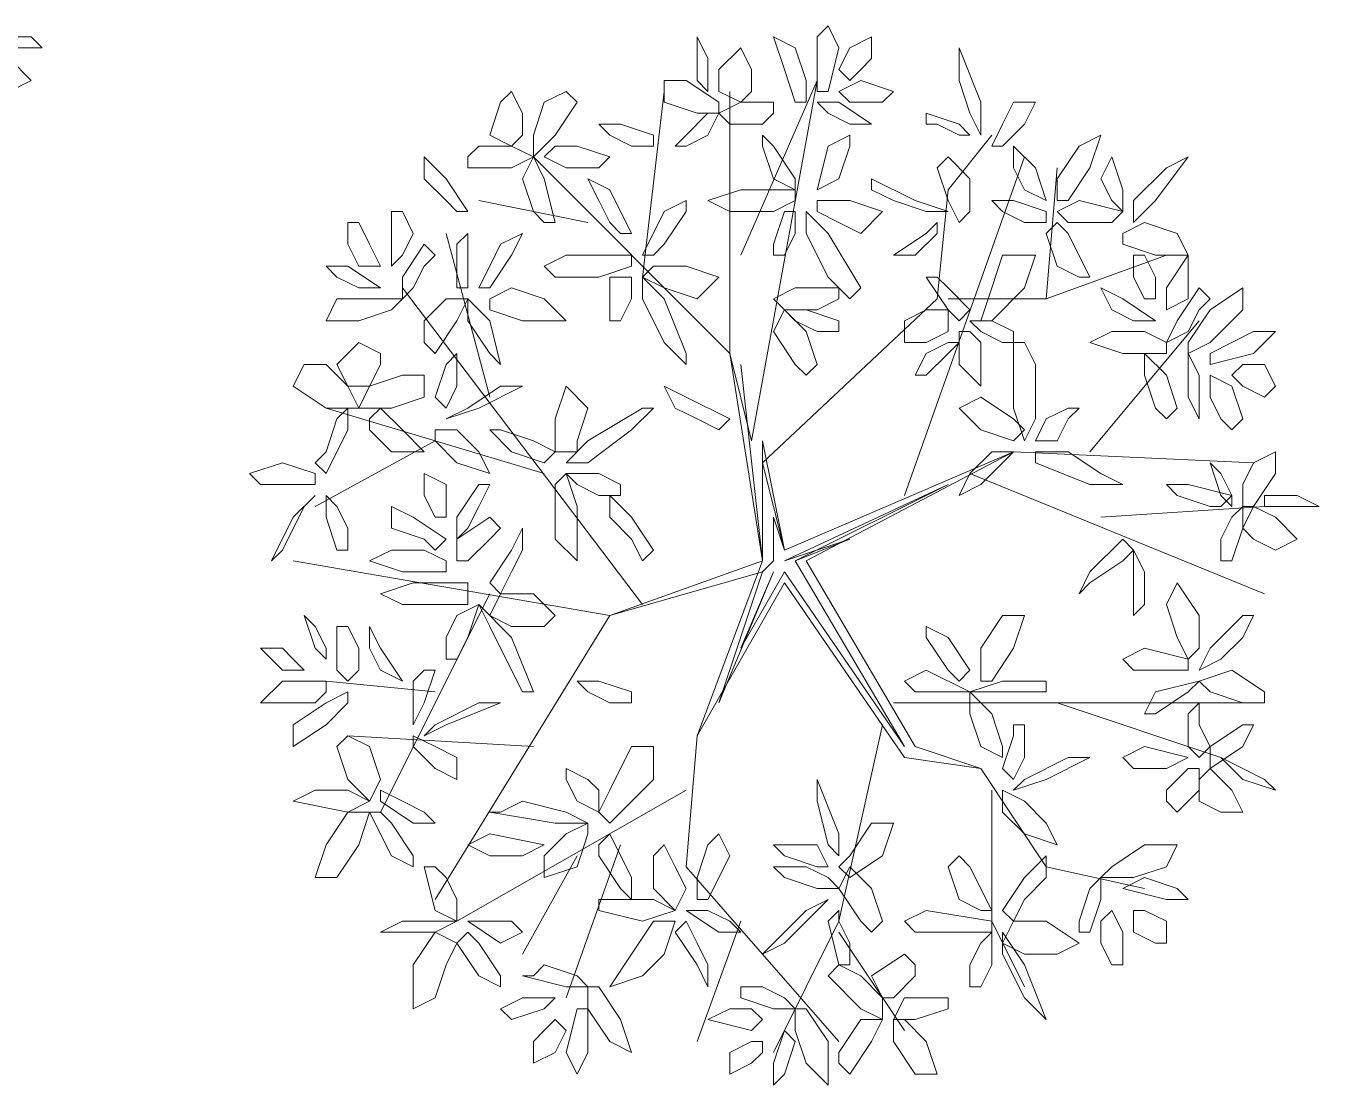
# Model space of a CAD drawing. Header units: millimetres. Extents: x 2529 to 2673, y 1639 to 1859.
# Drawn here: x 2558.829 to 2562.175, y 1703 to 1705.739 of the extents above; entities that cross this region are included whole.
import ezdxf

# ---------------------------------------------------------------- set-up
doc = ezdxf.new("R2010")
doc.units = ezdxf.units.MM
doc.layers.add('PDF_0', color=7, linetype='Continuous')

msp = doc.modelspace()

# ---------------------------------------------------------------- linework, layer by layer
at = {"layer": 'PDF_0', "lineweight": 9}
for points in [[(2560.8764, 1705.626), (2560.8764, 1705.7107), (2560.9047, 1705.739), (2560.9329, 1705.6825), (2560.9047, 1705.5695), (2560.8764, 1705.5695)], [(2558.7302, 1705.7107), (2558.7585, 1705.6825), (2558.8149, 1705.6825), (2558.8714, 1705.6825), (2558.8432, 1705.7107), (2558.7867, 1705.7107)], [(2560.594, 1705.5695), (2560.594, 1705.6543), (2560.5658, 1705.7107), (2560.5658, 1705.6825), (2560.5658, 1705.5978)], [(2560.8482, 1705.5413), (2560.82, 1705.5413), (2560.7917, 1705.626), (2560.7635, 1705.7107), (2560.82, 1705.6825), (2560.8482, 1705.5978)], [(2560.9612, 1705.5978), (2560.9329, 1705.626), (2560.9612, 1705.6825), (2561.0176, 1705.7107), (2561.0176, 1705.6543), (2560.9894, 1705.626)], [(2558.702, 1705.626), (2558.7302, 1705.6825), (2558.7867, 1705.6543), (2558.8432, 1705.5978), (2558.7867, 1705.5695), (2558.7302, 1705.5978)], [(2560.6788, 1705.5413), (2560.6223, 1705.5695), (2560.6223, 1705.626), (2560.6788, 1705.6825), (2560.707, 1705.626), (2560.707, 1705.5695)], [(2561.2436, 1705.5978), (2561.2436, 1705.6825), (2561.3, 1705.5413), (2561.3, 1705.4566), (2561.2718, 1705.5131)], [(2560.5658, 1705.5131), (2560.4811, 1705.5413), (2560.4811, 1705.5978), (2560.5376, 1705.5978), (2560.6223, 1705.5413), (2560.6223, 1705.5131)], [(2561.0459, 1705.5413), (2561.0741, 1705.5695), (2560.9894, 1705.5978), (2560.9329, 1705.5695), (2560.9612, 1705.5413)], [(2560.114, 1705.5131), (2560.114, 1705.4566), (2560.0857, 1705.4283), (2560.0292, 1705.4566), (2560.0575, 1705.5413), (2560.0857, 1705.5695)], [(2560.2269, 1705.5695), (2560.2552, 1705.5413), (2560.1987, 1705.4566), (2560.1422, 1705.4001), (2560.1422, 1705.4566), (2560.1704, 1705.5413)], [(2560.7352, 1705.4848), (2560.6505, 1705.4848), (2560.6223, 1705.5131), (2560.6788, 1705.5413), (2560.7635, 1705.5413), (2560.7635, 1705.5131)], [(2560.9612, 1705.4848), (2561.0176, 1705.4848), (2560.9329, 1705.5413), (2560.8764, 1705.5413), (2560.9047, 1705.5131)], [(2561.3283, 1705.4283), (2561.3565, 1705.4283), (2561.413, 1705.4848), (2561.4412, 1705.5413), (2561.3848, 1705.5413), (2561.3565, 1705.4848)], [(2560.5376, 1705.4566), (2560.594, 1705.5131), (2560.6223, 1705.5131), (2560.594, 1705.4566), (2560.5376, 1705.4283), (2560.5093, 1705.4283)], [(2561.1871, 1705.4848), (2561.2436, 1705.4566), (2561.2718, 1705.4566), (2561.2436, 1705.4848), (2561.1588, 1705.5131), (2561.1588, 1705.4848)], [(2560.3964, 1705.4283), (2560.3399, 1705.4566), (2560.3116, 1705.4848), (2560.3681, 1705.4848), (2560.4528, 1705.4566), (2560.4528, 1705.4283)], [(2560.001, 1705.4283), (2560.0857, 1705.4283), (2560.1422, 1705.4001), (2560.0857, 1705.3719), (2559.9728, 1705.3719), (2559.9728, 1705.4001)], [(2560.1704, 1705.4001), (2560.1987, 1705.4283), (2560.2552, 1705.4283), (2560.3399, 1705.4001), (2560.3116, 1705.3719), (2560.2269, 1705.3719)], [(2560.7635, 1705.3436), (2560.7352, 1705.4283), (2560.7352, 1705.4566), (2560.7635, 1705.4283), (2560.82, 1705.3436), (2560.82, 1705.3154)], [(2560.9329, 1705.3436), (2560.8764, 1705.3154), (2560.9047, 1705.4283), (2560.9612, 1705.4566), (2560.9612, 1705.4283)], [(2561.413, 1705.3154), (2561.4695, 1705.2871), (2561.4412, 1705.3719), (2561.3848, 1705.4283), (2561.3848, 1705.3719)], [(2561.4977, 1705.2871), (2561.5259, 1705.2871), (2561.5824, 1705.3719), (2561.6107, 1705.4566), (2561.5542, 1705.4283), (2561.4977, 1705.3436)], [(2559.9163, 1705.2871), (2559.8598, 1705.3436), (2559.8598, 1705.4001), (2559.9163, 1705.3436), (2559.9728, 1705.2589), (2559.9445, 1705.2589)], [(2560.1422, 1705.2589), (2560.114, 1705.3436), (2560.1422, 1705.4001), (2560.1704, 1705.3436), (2560.1987, 1705.2307), (2560.1704, 1705.2307)], [(2561.2436, 1705.2307), (2561.2718, 1705.2589), (2561.2718, 1705.3436), (2561.2153, 1705.4001), (2561.1871, 1705.3719), (2561.2153, 1705.2871)], [(2561.6107, 1705.3436), (2561.6389, 1705.4001), (2561.6671, 1705.3154), (2561.6671, 1705.2589), (2561.6389, 1705.2871)], [(2561.7801, 1705.3719), (2561.8366, 1705.4001), (2561.7519, 1705.2871), (2561.6954, 1705.2307), (2561.6954, 1705.2871)], [(2560.3399, 1705.2307), (2560.3116, 1705.2871), (2560.2834, 1705.3436), (2560.3399, 1705.3154), (2560.3964, 1705.2024), (2560.3681, 1705.2024)], [(2561.0741, 1705.2871), (2561.1588, 1705.2589), (2561.2153, 1705.2589), (2561.1306, 1705.2871), (2561.0176, 1705.3436), (2561.0176, 1705.3154)], [(2560.7635, 1705.2589), (2560.6505, 1705.2589), (2560.594, 1705.2871), (2560.6788, 1705.3154), (2560.82, 1705.3154), (2560.82, 1705.2871)], [(2559.8316, 1705.2024), (2559.8033, 1705.1459), (2559.7751, 1705.1177), (2559.7751, 1705.1742), (2559.7751, 1705.2589), (2559.8033, 1705.2589)], [(2560.4811, 1705.1742), (2560.5376, 1705.2589), (2560.5376, 1705.2871), (2560.4811, 1705.2589), (2560.4246, 1705.1459), (2560.4528, 1705.1459)], [(2560.7635, 1705.1459), (2560.7917, 1705.1459), (2560.82, 1705.2024), (2560.82, 1705.2589), (2560.7917, 1705.2589), (2560.7635, 1705.1742)], [(2560.9047, 1705.0895), (2560.8482, 1705.2024), (2560.8482, 1705.2589), (2560.9047, 1705.2024), (2560.9894, 1705.0612), (2560.9612, 1705.033)], [(2560.8764, 1705.2589), (2560.8764, 1705.2871), (2560.9612, 1705.2871), (2561.0459, 1705.2589), (2560.9894, 1705.2024), (2560.9329, 1705.2307)], [(2561.413, 1705.2307), (2561.3565, 1705.2589), (2561.3283, 1705.2871), (2561.3848, 1705.2871), (2561.4695, 1705.2589), (2561.4695, 1705.2307)], [(2561.6389, 1705.2307), (2561.6671, 1705.2589), (2561.5542, 1705.2871), (2561.4977, 1705.2589), (2561.5259, 1705.2307)], [(2559.7469, 1705.1177), (2559.6904, 1705.1177), (2559.6621, 1705.1742), (2559.6621, 1705.2307), (2559.6904, 1705.2307), (2559.7186, 1705.1742)], [(2561.1306, 1705.1459), (2561.0741, 1705.1459), (2561.1588, 1705.2024), (2561.1871, 1705.2307), (2561.1871, 1705.2024)], [(2561.4977, 1705.1177), (2561.4695, 1705.2024), (2561.4977, 1705.2307), (2561.5259, 1705.2024), (2561.5824, 1705.0895), (2561.5542, 1705.0895)], [(2561.6671, 1705.2024), (2561.6671, 1705.1742), (2561.7519, 1705.1459), (2561.8366, 1705.1459), (2561.8083, 1705.2024), (2561.7236, 1705.2307)], [(2559.9445, 1705.0895), (2559.9445, 1705.1742), (2559.9728, 1705.2024), (2559.9728, 1705.1459), (2559.9728, 1705.0612), (2559.9445, 1705.0612)], [(2560.0292, 1705.1177), (2560.0575, 1705.1742), (2560.114, 1705.2024), (2560.0857, 1705.1459), (2560.0292, 1705.0612), (2560.001, 1705.0612)], [(2559.8598, 1705.1177), (2559.8316, 1705.0612), (2559.8033, 1705.033), (2559.8033, 1705.0895), (2559.8598, 1705.1742), (2559.8881, 1705.1459)], [(2560.3116, 1705.0895), (2560.1987, 1705.0895), (2560.1704, 1705.1177), (2560.2269, 1705.1459), (2560.3964, 1705.1459), (2560.3964, 1705.1177)], [(2561.3, 1704.9765), (2561.3283, 1704.9765), (2561.413, 1705.0612), (2561.4412, 1705.1459), (2561.3565, 1705.1459), (2561.3283, 1705.0612)], [(2561.7519, 1705.033), (2561.7236, 1705.033), (2561.6954, 1705.0895), (2561.6954, 1705.1459), (2561.7236, 1705.1459), (2561.7519, 1705.0895)], [(2561.8366, 1705.0895), (2561.8366, 1705.1459), (2561.7801, 1705.0612), (2561.7801, 1705.0048), (2561.8366, 1705.033)], [(2559.6904, 1705.0612), (2559.7469, 1705.0612), (2559.6621, 1705.1177), (2559.6057, 1705.1177), (2559.6339, 1705.0895)], [(2560.4246, 1705.0895), (2560.4528, 1705.1177), (2560.5376, 1705.1177), (2560.6223, 1705.0895), (2560.5658, 1705.033), (2560.4811, 1705.0612)], [(2560.0292, 1705.033), (2560.0292, 1705.0048), (2560.114, 1704.9765), (2560.2269, 1704.9765), (2560.1704, 1705.033), (2560.0857, 1705.0612)], [(2560.3399, 1704.9765), (2560.3681, 1704.9765), (2560.3964, 1705.033), (2560.3964, 1705.0895), (2560.3399, 1705.0895), (2560.3399, 1705.0048)], [(2560.4811, 1704.92), (2560.4246, 1705.033), (2560.4246, 1705.0895), (2560.4811, 1705.033), (2560.5376, 1704.8918), (2560.5376, 1704.8636)], [(2560.8764, 1705.0048), (2560.7917, 1705.0048), (2560.7635, 1705.033), (2560.82, 1705.0612), (2560.9329, 1705.0612), (2560.9329, 1705.033)], [(2561.2153, 1705.0612), (2561.2718, 1705.0048), (2561.2436, 1704.9765), (2561.2153, 1705.0048), (2561.1588, 1705.0895), (2561.1871, 1705.0895)], [(2561.6954, 1704.9765), (2561.7519, 1704.9765), (2561.6671, 1705.033), (2561.6107, 1705.0612), (2561.6389, 1705.0048)], [(2561.8648, 1705.0048), (2561.8366, 1704.9483), (2561.7801, 1704.92), (2561.8083, 1704.9765), (2561.8648, 1705.0612), (2561.8931, 1705.033)], [(2561.8366, 1704.8918), (2561.8366, 1704.92), (2561.8931, 1705.0048), (2561.9778, 1705.0612), (2561.9778, 1705.0048), (2561.8931, 1704.92)], [(2559.8033, 1705.033), (2559.7751, 1705.0048), (2559.6904, 1704.9765), (2559.6057, 1704.9765), (2559.6339, 1705.033), (2559.7186, 1705.033)], [(2559.8598, 1704.9765), (2559.9163, 1705.033), (2559.9728, 1705.033), (2559.9445, 1704.9765), (2559.8881, 1704.8918), (2559.8598, 1704.92)], [(2560.0292, 1704.8918), (2560.0575, 1704.8636), (2560.0292, 1704.9765), (2559.9728, 1705.033), (2559.9728, 1704.9765)], [(2560.82, 1704.8636), (2560.7635, 1704.9483), (2560.7917, 1705.0048), (2560.8482, 1704.9483), (2560.8764, 1704.8636), (2560.8482, 1704.8353)], [(2560.8764, 1704.9483), (2560.82, 1704.9765), (2560.7917, 1705.0048), (2560.8482, 1705.0048), (2560.9329, 1704.9765), (2560.9329, 1704.9483)], [(2561.2153, 1705.0048), (2561.2153, 1704.9483), (2561.1588, 1704.92), (2561.1024, 1704.92), (2561.1024, 1704.9765), (2561.1588, 1705.0048)], [(2561.3565, 1704.92), (2561.3, 1704.9483), (2561.2718, 1704.9765), (2561.3283, 1704.9765), (2561.3848, 1704.9483), (2561.3848, 1704.92)], [(2561.3, 1704.92), (2561.3, 1704.8636), (2561.3, 1704.8071), (2561.2436, 1704.8636), (2561.2436, 1704.9483), (2561.2718, 1704.9483)], [(2561.7801, 1704.92), (2561.7801, 1704.8918), (2561.6671, 1704.8918), (2561.5824, 1704.92), (2561.6389, 1704.9483), (2561.7236, 1704.9483)], [(2561.9495, 1704.92), (2562.006, 1704.9483), (2562.0625, 1704.9483), (2562.006, 1704.8918), (2561.8931, 1704.8636), (2561.8931, 1704.8918)], [(2559.7469, 1704.8636), (2559.7186, 1704.8071), (2559.6621, 1704.8071), (2559.6339, 1704.8636), (2559.6904, 1704.92), (2559.7469, 1704.8918)], [(2559.9163, 1704.8636), (2559.9445, 1704.8918), (2559.9445, 1704.8071), (2559.9163, 1704.7506), (2559.8881, 1704.7788)], [(2561.2436, 1704.92), (2561.2153, 1704.92), (2561.1588, 1704.8918), (2561.1306, 1704.8353), (2561.1588, 1704.8353), (2561.2153, 1704.8918)], [(2561.4412, 1704.8636), (2561.4412, 1704.7224), (2561.413, 1704.6659), (2561.3848, 1704.7506), (2561.3848, 1704.92), (2561.413, 1704.92)], [(2561.7519, 1704.7506), (2561.7236, 1704.8353), (2561.7236, 1704.8918), (2561.7801, 1704.8353), (2561.8083, 1704.7506), (2561.7801, 1704.7224)], [(2561.8366, 1704.7788), (2561.8366, 1704.8636), (2561.8366, 1704.8918), (2561.8648, 1704.8353), (2561.8648, 1704.7506), (2561.8648, 1704.7224)], [(2559.6057, 1704.8636), (2559.6621, 1704.8071), (2559.6904, 1704.7506), (2559.6057, 1704.7506), (2559.5209, 1704.8071), (2559.5492, 1704.8636)], [(2561.9495, 1704.8353), (2561.9778, 1704.8636), (2562.0343, 1704.8636), (2562.0625, 1704.8071), (2562.0343, 1704.7788), (2561.9778, 1704.8071)], [(2559.8598, 1704.8353), (2559.8598, 1704.7788), (2559.7751, 1704.7506), (2559.6904, 1704.7506), (2559.7186, 1704.8071), (2559.8033, 1704.8353)], [(2561.9213, 1704.7224), (2561.8931, 1704.7788), (2561.8931, 1704.8353), (2561.9495, 1704.8071), (2561.9778, 1704.7224), (2561.9495, 1704.6941)], [(2560.0575, 1704.8071), (2560.114, 1704.8071), (2560.001, 1704.7506), (2559.9163, 1704.7224), (2559.9728, 1704.7506)], [(2560.2552, 1704.6376), (2560.1987, 1704.6376), (2560.1987, 1704.7224), (2560.2269, 1704.8071), (2560.2834, 1704.7506), (2560.2552, 1704.6659)], [(2560.5658, 1704.7224), (2560.5093, 1704.7506), (2560.4811, 1704.8071), (2560.5376, 1704.7788), (2560.6505, 1704.7224), (2560.6223, 1704.6941)], [(2561.413, 1704.6941), (2561.3848, 1704.6659), (2561.3, 1704.6941), (2561.2436, 1704.7506), (2561.3, 1704.7788), (2561.3848, 1704.7224)], [(2559.6057, 1704.6376), (2559.6339, 1704.7224), (2559.6621, 1704.7506), (2559.6621, 1704.6941), (2559.6057, 1704.5812), (2559.5774, 1704.6094)], [(2559.7186, 1704.7224), (2559.7469, 1704.7506), (2559.8033, 1704.6941), (2559.8598, 1704.6376), (2559.7751, 1704.6376), (2559.7186, 1704.6941)], [(2560.3964, 1704.6941), (2560.2834, 1704.6094), (2560.2269, 1704.6094), (2560.2834, 1704.6659), (2560.4246, 1704.7506), (2560.4528, 1704.7506)], [(2561.5542, 1704.7506), (2561.5259, 1704.7506), (2561.4695, 1704.7224), (2561.4412, 1704.6659), (2561.4977, 1704.6659), (2561.5259, 1704.7224)], [(2559.8881, 1704.6941), (2559.8881, 1704.6659), (2559.9445, 1704.6094), (2560.0292, 1704.5812), (2560.001, 1704.6376), (2559.9445, 1704.6941)], [(2560.1422, 1704.6659), (2560.0575, 1704.6941), (2560.0292, 1704.6941), (2560.0857, 1704.6376), (2560.1704, 1704.6094), (2560.1987, 1704.6376)], [(2561.3283, 1704.6376), (2561.3848, 1704.6376), (2561.3, 1704.5529), (2561.2436, 1704.5247), (2561.2718, 1704.5812)], [(2561.5259, 1704.6376), (2561.6107, 1704.5812), (2561.6671, 1704.5529), (2561.5824, 1704.5529), (2561.4412, 1704.6094), (2561.4412, 1704.6376)], [(2561.9778, 1704.5529), (2562.006, 1704.6094), (2562.0625, 1704.6376), (2562.0625, 1704.5812), (2562.006, 1704.4964), (2561.9778, 1704.4964)], [(2559.5774, 1704.5529), (2559.5774, 1704.5812), (2559.4927, 1704.6094), (2559.408, 1704.5812), (2559.4362, 1704.5529), (2559.5209, 1704.5529)], [(2561.9213, 1704.5812), (2561.8931, 1704.6094), (2561.9213, 1704.5247), (2561.9495, 1704.4964), (2561.9495, 1704.5247)], [(2559.9163, 1704.4682), (2559.8881, 1704.4682), (2559.8598, 1704.5247), (2559.8598, 1704.5812), (2559.9163, 1704.5529), (2559.9163, 1704.4964)], [(2560.2552, 1704.4964), (2560.2552, 1704.3835), (2560.2552, 1704.3552), (2560.1987, 1704.4117), (2560.1987, 1704.5529), (2560.2269, 1704.5812)], [(2560.3681, 1704.5247), (2560.3681, 1704.5529), (2560.3116, 1704.5812), (2560.2269, 1704.5812), (2560.2552, 1704.5529), (2560.3116, 1704.5247)], [(2559.4927, 1704.3835), (2559.4645, 1704.3552), (2559.5209, 1704.4682), (2559.5774, 1704.5247), (2559.5492, 1704.4964)], [(2559.6621, 1704.44), (2559.6339, 1704.4964), (2559.6057, 1704.5247), (2559.6057, 1704.4682), (2559.6339, 1704.3835), (2559.6621, 1704.3835)], [(2560.001, 1704.4964), (2559.9728, 1704.44), (2559.9445, 1704.4117), (2559.9445, 1704.4682), (2560.001, 1704.5529), (2560.0292, 1704.5529)], [(2560.3964, 1704.4117), (2560.3399, 1704.4682), (2560.3399, 1704.5247), (2560.3964, 1704.4682), (2560.4528, 1704.3835), (2560.4246, 1704.3552)], [(2561.8931, 1704.4964), (2561.8083, 1704.5247), (2561.7801, 1704.5529), (2561.8366, 1704.5529), (2561.9495, 1704.5247), (2561.9213, 1704.4964)], [(2562.0343, 1704.5247), (2562.0343, 1704.4964), (2562.0907, 1704.4964), (2562.1755, 1704.4964), (2562.119, 1704.5247), (2562.0625, 1704.5247)], [(2559.8598, 1704.4117), (2559.7751, 1704.44), (2559.7751, 1704.4964), (2559.8316, 1704.4682), (2559.9163, 1704.4117), (2559.8881, 1704.3835)], [(2561.9213, 1704.4117), (2561.9495, 1704.4682), (2561.9778, 1704.4964), (2561.9778, 1704.44), (2561.9495, 1704.3552), (2561.9213, 1704.3552)], [(2561.9778, 1704.44), (2562.006, 1704.4964), (2562.0625, 1704.4682), (2562.119, 1704.4117), (2562.0625, 1704.3835), (2562.006, 1704.4117)], [(2560.0292, 1704.4117), (2559.9728, 1704.3552), (2559.9445, 1704.3552), (2559.9445, 1704.4117), (2560.0292, 1704.4682), (2560.0575, 1704.44)], [(2560.0857, 1704.327), (2560.114, 1704.3835), (2560.114, 1704.44), (2560.0857, 1704.3835), (2560.0292, 1704.2988), (2560.0575, 1704.2705)], [(2561.6671, 1704.3552), (2561.5824, 1704.2988), (2561.5542, 1704.2705), (2561.5824, 1704.327), (2561.6671, 1704.4117), (2561.6954, 1704.3835)], [(2559.9163, 1704.3552), (2559.9163, 1704.327), (2559.8033, 1704.327), (2559.7186, 1704.3552), (2559.7751, 1704.3835), (2559.8598, 1704.3835)], [(2561.7236, 1704.327), (2561.6954, 1704.3835), (2561.6954, 1704.2705), (2561.6954, 1704.214), (2561.7236, 1704.2423)], [(2559.9163, 1704.2423), (2559.8033, 1704.2423), (2559.7469, 1704.2705), (2559.8316, 1704.2988), (2559.9728, 1704.2988), (2559.9728, 1704.2423)], [(2561.8366, 1704.1011), (2561.8648, 1704.1293), (2561.8648, 1704.214), (2561.8083, 1704.2988), (2561.7801, 1704.2423), (2561.8083, 1704.1576)], [(2560.0292, 1704.214), (2560.0575, 1704.2705), (2560.1422, 1704.2705), (2560.1987, 1704.214), (2560.1704, 1704.1858), (2560.0857, 1704.1858)], [(2559.9163, 1704.1011), (2559.9445, 1704.1011), (2559.9728, 1704.1576), (2560.001, 1704.2423), (2559.9445, 1704.214), (2559.9163, 1704.1576)], [(2560.0857, 1704.0728), (2560.0292, 1704.1858), (2560.001, 1704.2423), (2560.0857, 1704.1576), (2560.1422, 1704.0164), (2560.114, 1704.0164)], [(2559.5774, 1704.1858), (2559.5492, 1704.214), (2559.5774, 1704.1293), (2559.6057, 1704.1011), (2559.6057, 1704.1293)], [(2561.3, 1704.0446), (2561.3283, 1704.0446), (2561.3848, 1704.1293), (2561.413, 1704.214), (2561.3565, 1704.214), (2561.3, 1704.1293)], [(2561.9778, 1704.1576), (2561.9213, 1704.1011), (2561.8648, 1704.0728), (2561.8931, 1704.1293), (2561.9778, 1704.214), (2562.006, 1704.214)], [(2559.6904, 1704.1293), (2559.6904, 1704.0728), (2559.6621, 1704.0446), (2559.6339, 1704.0728), (2559.6339, 1704.1858), (2559.6621, 1704.1858)], [(2559.7469, 1704.0728), (2559.8033, 1704.0446), (2559.7469, 1704.1293), (2559.7186, 1704.1858), (2559.7186, 1704.1293)], [(2561.2153, 1704.0728), (2561.1588, 1704.1576), (2561.1588, 1704.1858), (2561.2153, 1704.1576), (2561.2718, 1704.0728), (2561.2436, 1704.0446)], [(2559.5492, 1704.0728), (2559.5209, 1704.0728), (2559.4927, 1704.0728), (2559.4362, 1704.1293), (2559.4927, 1704.1293), (2559.5209, 1704.1011)], [(2561.7801, 1704.0728), (2561.6954, 1704.0728), (2561.6671, 1704.1011), (2561.7236, 1704.1293), (2561.8366, 1704.1011), (2561.8366, 1704.0728)], [(2559.8316, 1704.0446), (2559.8316, 1703.9599), (2559.8316, 1703.9316), (2559.8598, 1703.9881), (2559.8881, 1704.0728), (2559.8598, 1704.0728)], [(2561.2153, 1704.0164), (2561.2718, 1704.0164), (2561.1588, 1704.0728), (2561.1024, 1704.0446), (2561.1306, 1704.0164)], [(2561.9778, 1703.9881), (2561.8931, 1704.0164), (2561.8648, 1704.0446), (2561.9495, 1704.0728), (2562.0343, 1704.0164), (2562.0343, 1703.9881)], [(2559.5774, 1703.9881), (2559.4927, 1703.9881), (2559.4362, 1703.9881), (2559.4927, 1704.0446), (2559.6057, 1704.0446), (2559.6057, 1704.0164)], [(2560.3399, 1703.9881), (2560.2834, 1704.0164), (2560.2552, 1704.0446), (2560.3116, 1704.0446), (2560.3964, 1704.0164), (2560.3964, 1703.9881)], [(2561.413, 1704.0164), (2561.3283, 1704.0164), (2561.2718, 1704.0164), (2561.3565, 1704.0446), (2561.4695, 1704.0446), (2561.4695, 1704.0164)], [(2561.8366, 1704.0164), (2561.8648, 1704.0446), (2561.7519, 1704.0164), (2561.7236, 1703.9599), (2561.7519, 1703.9599)], [(2559.6621, 1704.0164), (2559.6621, 1703.9881), (2559.6057, 1703.9316), (2559.5209, 1703.8752), (2559.5209, 1703.9316), (2559.6057, 1703.9881)], [(2560.001, 1703.9881), (2560.0575, 1703.9881), (2559.9163, 1703.9316), (2559.8598, 1703.9034), (2559.8881, 1703.9316)], [(2561.3, 1703.8752), (2561.2718, 1703.9599), (2561.2718, 1704.0164), (2561.3283, 1703.9599), (2561.3565, 1703.8752), (2561.3565, 1703.8469)], [(2561.8648, 1703.9316), (2561.8931, 1703.8752), (2561.8648, 1703.8469), (2561.8366, 1703.8752), (2561.8366, 1703.9599), (2561.8648, 1703.9881)], [(2561.3848, 1703.9034), (2561.3565, 1703.8187), (2561.3848, 1703.7904), (2561.413, 1703.8469), (2561.413, 1703.9316), (2561.3848, 1703.9316)], [(2561.8931, 1703.8752), (2561.9778, 1703.9316), (2562.006, 1703.9316), (2561.9778, 1703.8752), (2561.8931, 1703.8187), (2561.8931, 1703.8469)], [(2559.7186, 1703.8752), (2559.7469, 1703.7904), (2559.7186, 1703.734), (2559.6621, 1703.7904), (2559.6339, 1703.8752), (2559.6621, 1703.9034)], [(2559.8316, 1703.9034), (2559.8316, 1703.8752), (2559.8881, 1703.8187), (2559.9445, 1703.7904), (2559.9445, 1703.8469), (2559.8881, 1703.8752)], [(2560.3399, 1703.7622), (2560.3964, 1703.8752), (2560.4528, 1703.8752), (2560.4528, 1703.7904), (2560.3399, 1703.6775), (2560.3116, 1703.7057)], [(2561.7801, 1703.8187), (2561.8366, 1703.8469), (2561.7236, 1703.8752), (2561.6671, 1703.8469), (2561.6954, 1703.8187)], [(2561.5259, 1703.8469), (2561.5824, 1703.8469), (2561.4695, 1703.7904), (2561.3848, 1703.7622), (2561.413, 1703.7904)], [(2561.9213, 1703.8469), (2561.9495, 1703.8187), (2561.9778, 1703.7904), (2562.0625, 1703.7622), (2562.0343, 1703.7904), (2561.9778, 1703.8187)], [(2560.2269, 1703.8187), (2560.2269, 1703.7904), (2560.2552, 1703.734), (2560.3116, 1703.7057), (2560.3116, 1703.7622), (2560.2834, 1703.7904)], [(2560.8764, 1703.734), (2560.8764, 1703.7904), (2560.9329, 1703.6492), (2560.9329, 1703.5928), (2560.9047, 1703.621)], [(2561.7801, 1703.7622), (2561.8366, 1703.8187), (2561.8648, 1703.8187), (2561.8648, 1703.7622), (2561.8083, 1703.7057), (2561.7801, 1703.734)], [(2561.8648, 1703.7904), (2561.8931, 1703.8187), (2561.9495, 1703.7622), (2561.9778, 1703.7057), (2561.9213, 1703.7057), (2561.8648, 1703.734)], [(2559.5774, 1703.7622), (2559.5209, 1703.734), (2559.6621, 1703.7057), (2559.7186, 1703.734), (2559.6621, 1703.7622)], [(2559.8033, 1703.734), (2559.8598, 1703.7057), (2559.8881, 1703.6775), (2559.8316, 1703.6775), (2559.7469, 1703.734), (2559.7469, 1703.7622)], [(2561.3565, 1703.7622), (2561.3565, 1703.7057), (2561.413, 1703.6492), (2561.4977, 1703.621), (2561.4695, 1703.6775), (2561.413, 1703.734)], [(2560.114, 1703.734), (2560.2269, 1703.7057), (2560.2834, 1703.6775), (2560.1987, 1703.6775), (2560.0292, 1703.7057), (2560.0575, 1703.7057)], [(2559.7186, 1703.7057), (2559.6621, 1703.7057), (2559.6057, 1703.621), (2559.5774, 1703.5363), (2559.6339, 1703.5363), (2559.6904, 1703.621)], [(2559.7751, 1703.6775), (2559.8316, 1703.5928), (2559.8316, 1703.5645), (2559.7751, 1703.5928), (2559.7186, 1703.7057), (2559.7469, 1703.7057)], [(2560.2834, 1703.6775), (2560.2834, 1703.6492), (2560.2552, 1703.5645), (2560.1704, 1703.5363), (2560.1704, 1703.5928), (2560.2269, 1703.6492)], [(2560.9329, 1703.5645), (2560.9612, 1703.5363), (2561.0459, 1703.5928), (2561.0741, 1703.6775), (2561.0176, 1703.6775), (2560.9612, 1703.5928)], [(2560.114, 1703.5928), (2560.1704, 1703.621), (2560.0292, 1703.6492), (2559.9728, 1703.621), (2560.0292, 1703.5928)], [(2560.3116, 1703.5928), (2560.3681, 1703.508), (2560.3964, 1703.4798), (2560.3964, 1703.5363), (2560.3399, 1703.6492), (2560.3116, 1703.621)], [(2560.5093, 1703.5645), (2560.5376, 1703.508), (2560.5093, 1703.4516), (2560.4528, 1703.508), (2560.4528, 1703.5928), (2560.4811, 1703.621)], [(2560.5658, 1703.5363), (2560.594, 1703.621), (2560.6223, 1703.6492), (2560.6505, 1703.5928), (2560.594, 1703.4798), (2560.5658, 1703.4798)], [(2560.7917, 1703.5928), (2560.7635, 1703.621), (2560.8764, 1703.621), (2560.9047, 1703.5645), (2560.8764, 1703.5645)], [(2561.6107, 1703.5363), (2561.6389, 1703.5645), (2561.7236, 1703.621), (2561.8083, 1703.621), (2561.7801, 1703.5645), (2561.6954, 1703.5363)], [(2561.2436, 1703.4798), (2561.2153, 1703.5645), (2561.2436, 1703.5928), (2561.2718, 1703.5645), (2561.3283, 1703.4516), (2561.3, 1703.4516)], [(2561.413, 1703.4798), (2561.4695, 1703.5363), (2561.4695, 1703.5928), (2561.413, 1703.5363), (2561.3565, 1703.4516), (2561.3848, 1703.4233)], [(2559.9163, 1703.5363), (2559.9445, 1703.4798), (2559.9445, 1703.4233), (2559.8881, 1703.4516), (2559.8598, 1703.5645), (2559.8881, 1703.5645)], [(2560.9329, 1703.508), (2560.9047, 1703.5363), (2560.8482, 1703.5645), (2560.7635, 1703.5645), (2560.7917, 1703.5363), (2560.8764, 1703.508)], [(2560.9894, 1703.4233), (2560.9329, 1703.508), (2560.9612, 1703.5645), (2561.0176, 1703.508), (2561.0459, 1703.4233), (2561.0176, 1703.3951)], [(2561.5542, 1703.4233), (2561.5824, 1703.508), (2561.6107, 1703.5363), (2561.6107, 1703.4798), (2561.5824, 1703.3951), (2561.5542, 1703.3951)], [(2561.7236, 1703.5363), (2561.6671, 1703.508), (2561.7801, 1703.4798), (2561.8366, 1703.4798), (2561.8083, 1703.508)], [(2560.3681, 1703.4798), (2560.4528, 1703.4798), (2560.5093, 1703.4516), (2560.4246, 1703.4233), (2560.3116, 1703.4516), (2560.3116, 1703.4798)], [(2560.594, 1703.4516), (2560.5376, 1703.4516), (2560.6223, 1703.3951), (2560.6788, 1703.3951), (2560.6505, 1703.4233)], [(2560.7917, 1703.3669), (2560.7352, 1703.3386), (2560.8482, 1703.4516), (2560.9047, 1703.4798), (2560.8764, 1703.4516)], [(2560.9612, 1703.3669), (2560.9329, 1703.4233), (2560.9329, 1703.4516), (2560.9047, 1703.4233), (2560.9329, 1703.3104), (2560.9612, 1703.3104)], [(2561.2436, 1703.3951), (2561.1306, 1703.3951), (2561.1024, 1703.4233), (2561.1588, 1703.4516), (2561.3283, 1703.4233), (2561.3283, 1703.3951)], [(2561.6107, 1703.3669), (2561.6107, 1703.4233), (2561.6389, 1703.4516), (2561.6671, 1703.3951), (2561.6671, 1703.3104), (2561.6389, 1703.3104)], [(2561.6954, 1703.4516), (2561.7236, 1703.4516), (2561.7801, 1703.4233), (2561.7801, 1703.3669), (2561.7519, 1703.3669), (2561.6954, 1703.3951)], [(2559.8033, 1703.4233), (2559.7469, 1703.3951), (2559.8881, 1703.3951), (2559.9445, 1703.4233), (2559.8881, 1703.4233)], [(2560.001, 1703.4233), (2559.9728, 1703.4233), (2560.0575, 1703.3669), (2560.114, 1703.3951), (2560.0857, 1703.4233)], [(2560.5093, 1703.4233), (2560.4528, 1703.4233), (2560.3964, 1703.3386), (2560.3399, 1703.2539), (2560.4246, 1703.2821), (2560.4811, 1703.3386)], [(2560.5658, 1703.3669), (2560.594, 1703.3104), (2560.594, 1703.2539), (2560.5658, 1703.3104), (2560.5093, 1703.3951), (2560.5376, 1703.4233)], [(2561.3565, 1703.3669), (2561.3848, 1703.4233), (2561.4695, 1703.4233), (2561.5542, 1703.3669), (2561.4977, 1703.3386), (2561.413, 1703.3386)], [(2559.9445, 1703.3669), (2559.8881, 1703.3951), (2559.8316, 1703.3104), (2559.8316, 1703.1974), (2559.8881, 1703.2257), (2559.9163, 1703.3104)], [(2560.001, 1703.3669), (2560.0575, 1703.2821), (2560.0575, 1703.2539), (2560.001, 1703.2821), (2559.9445, 1703.3669), (2559.9728, 1703.3951)], [(2561.2718, 1703.2539), (2561.3, 1703.2539), (2561.3283, 1703.3104), (2561.3283, 1703.3951), (2561.3, 1703.3669), (2561.2718, 1703.3104)], [(2561.413, 1703.2257), (2561.4695, 1703.1692), (2561.413, 1703.3104), (2561.3565, 1703.3951), (2561.3565, 1703.3386)], [(2561.1306, 1703.2821), (2561.0741, 1703.2257), (2561.0459, 1703.2257), (2561.0176, 1703.2821), (2561.1024, 1703.3386), (2561.1306, 1703.3104)], [(2560.1704, 1703.3104), (2560.2552, 1703.2821), (2560.2834, 1703.2539), (2560.2269, 1703.2539), (2560.114, 1703.2821), (2560.1422, 1703.2821)], [(2560.9894, 1703.2821), (2561.0459, 1703.2257), (2561.0459, 1703.1692), (2560.9894, 1703.1974), (2560.9047, 1703.2821), (2560.9329, 1703.3104)], [(2560.2834, 1703.2539), (2560.3116, 1703.2539), (2560.3681, 1703.1692), (2560.3964, 1703.0845), (2560.3399, 1703.1127), (2560.2834, 1703.1974)], [(2560.7352, 1703.2539), (2560.7917, 1703.2257), (2560.82, 1703.1974), (2560.7635, 1703.1974), (2560.6788, 1703.2257), (2560.6788, 1703.2539)], [(2560.114, 1703.2257), (2560.1704, 1703.2257), (2560.1987, 1703.2257), (2560.1704, 1703.1974), (2560.0857, 1703.1692), (2560.0575, 1703.1974)], [(2561.2153, 1703.2257), (2561.2153, 1703.1974), (2561.1306, 1703.1692), (2561.0741, 1703.1692), (2561.1024, 1703.2257), (2561.1588, 1703.2257)], [(2560.2834, 1703.1692), (2560.2834, 1703.0845), (2560.2552, 1703.028), (2560.2269, 1703.0845), (2560.2552, 1703.1974), (2560.2834, 1703.1974)], [(2560.6505, 1703.1974), (2560.594, 1703.1692), (2560.707, 1703.1409), (2560.7352, 1703.1692), (2560.707, 1703.1974)], [(2560.82, 1703.1974), (2560.8482, 1703.1974), (2560.9047, 1703.1127), (2560.9047, 1702.9997), (2560.8482, 1703.0562), (2560.82, 1703.1409)], [(2560.1987, 1703.1692), (2560.2269, 1703.1409), (2560.1987, 1703.0845), (2560.1422, 1703.0562), (2560.1422, 1703.1127), (2560.1704, 1703.1409)], [(2560.9329, 1703.0845), (2560.9894, 1703.1692), (2561.0459, 1703.1692), (2561.0176, 1703.1127), (2560.9612, 1703.028), (2560.9329, 1703.0562)], [(2561.0741, 1703.1692), (2561.1024, 1703.1692), (2561.1588, 1703.1127), (2561.1871, 1703.028), (2561.1306, 1703.028), (2561.0741, 1703.1127)], [(2560.82, 1703.1127), (2560.7917, 1703.1409), (2560.7635, 1703.0562), (2560.7635, 1702.9997), (2560.7917, 1703.028)], [(2560.7352, 1703.1127), (2560.7352, 1703.0845), (2560.707, 1703.0562), (2560.6505, 1703.028), (2560.6505, 1703.0845), (2560.707, 1703.1127)]]:
    msp.add_lwpolyline(points, close=True, dxfattribs=at)
for points in [[(2560.6788, 1705.1459), (2560.8764, 1705.5978), (2560.707, 1704.6659), (2560.6505, 1704.8918), (2560.6505, 1705.5695)], [(2560.4246, 1705.0895), (2560.4811, 1705.5695)], [(2561.3283, 1705.4566), (2561.2153, 1705.3154), (2561.1871, 1705.033), (2560.7352, 1704.6094), (2560.7917, 1704.3835), (2561.3848, 1704.6376), (2560.8482, 1704.3552), (2561.1306, 1703.8752), (2561.3, 1703.8187)], [(2561.7236, 1703.508), (2561.4695, 1703.5645), (2561.3, 1703.8187), (2561.1024, 1703.8469), (2560.7917, 1704.2988), (2560.5658, 1703.9034), (2560.7352, 1704.3552), (2560.6505, 1704.8918), (2560.1422, 1705.4001)], [(2561.1024, 1704.5247), (2561.413, 1705.4001)], [(2561.2153, 1705.033), (2561.4695, 1705.033), (2561.4977, 1705.3719)], [(2560.2834, 1705.2307), (2560.001, 1705.2871)], [(2560.0292, 1704.7788), (2559.9163, 1705.2024)], [(2561.4695, 1705.033), (2561.7801, 1705.1459)], [(2560.4246, 1704.2423), (2559.8033, 1705.0612)], [(2561.5824, 1704.6376), (2561.8648, 1704.9765)], [(2560.6788, 1704.8636), (2560.7352, 1704.3552), (2560.7352, 1704.6659), (2560.7917, 1704.3835), (2560.7635, 1704.4682), (2560.7635, 1704.3552), (2560.7352, 1704.327), (2560.6223, 1703.9881), (2560.7635, 1704.327), (2560.6788, 1704.1293), (2560.7917, 1704.327), (2561.1024, 1703.8752), (2560.82, 1704.3552), (2560.9612, 1704.4117), (2560.7917, 1704.3552), (2561.2153, 1704.5529), (2560.82, 1704.3552)], [(2560.1704, 1704.5812), (2559.6057, 1704.7506)], [(2559.8881, 1704.6659), (2559.5774, 1704.4964)], [(2561.3848, 1704.6376), (2562.006, 1704.6094)], [(2561.2718, 1704.5812), (2562.0343, 1704.2705)], [(2561.6107, 1704.4682), (2562.0343, 1704.4964)], [(2559.5209, 1704.3552), (2560.3399, 1704.214), (2559.8881, 1703.4798)], [(2560.7352, 1704.327), (2560.3399, 1704.214), (2560.7352, 1704.3552)], [(2560.0292, 1704.2705), (2559.7469, 1703.7057)], [(2559.8881, 1704.0164), (2559.6057, 1704.0446)], [(2561.0741, 1703.9881), (2562.006, 1703.9881)], [(2561.4977, 1703.9881), (2561.9213, 1703.8469)], [(2561.0459, 1703.9316), (2560.9329, 1703.4233), (2560.7635, 1703.0845)], [(2560.1422, 1703.8752), (2559.6621, 1703.9034)], [(2560.5658, 1703.9034), (2560.5376, 1703.5645), (2560.9329, 1703.1127)], [(2560.5376, 1703.7622), (2559.9445, 1703.4233)], [(2561.3283, 1703.7622), (2561.3283, 1703.4233), (2561.413, 1703.2539)], [(2560.3681, 1703.621), (2560.2269, 1703.2257)], [(2560.2552, 1703.5928), (2560.114, 1703.3386)], [(2560.6788, 1703.4233), (2560.5658, 1703.1127)], [(2560.9329, 1703.3951), (2561.1024, 1703.1409)]]:
    msp.add_lwpolyline(points, dxfattribs=at)

doc.saveas('drawing.dxf')
